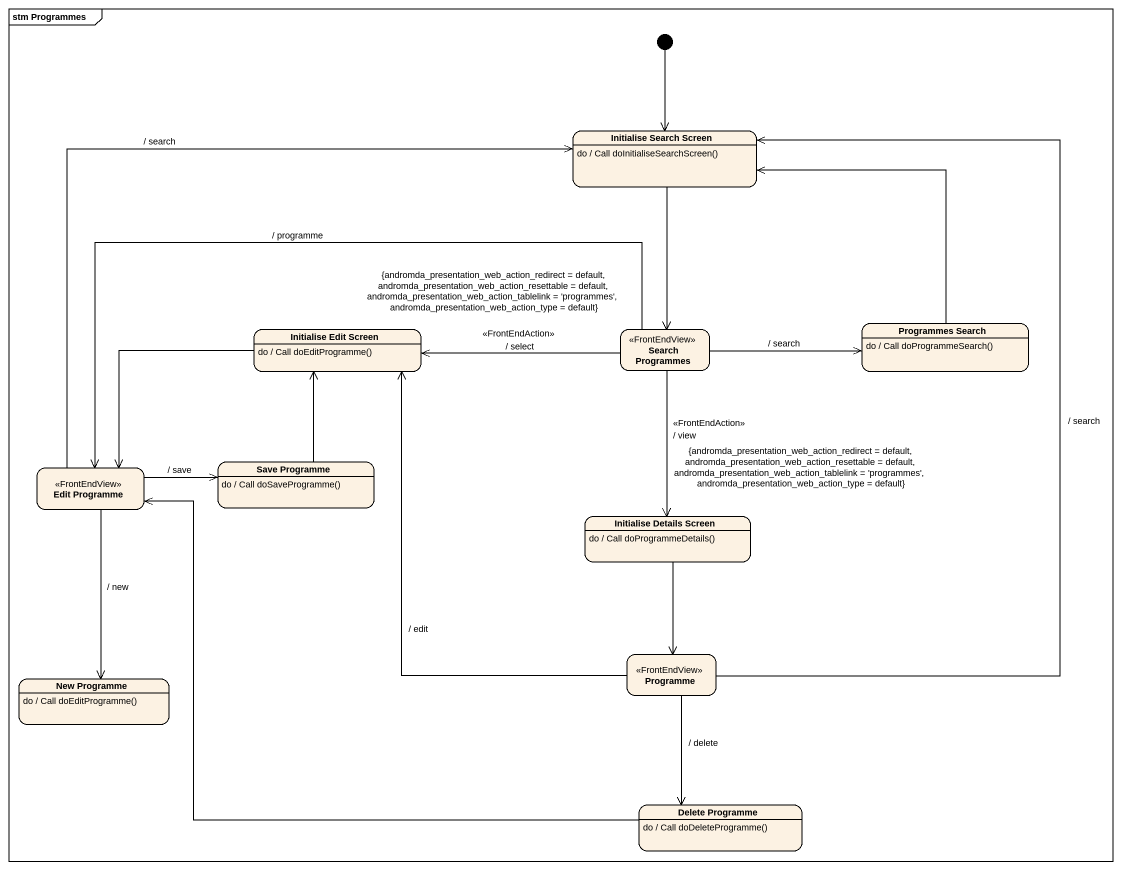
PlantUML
@startuml
mainframe stm Programmes
hide empty description
state "Initialise Search Screen" as Initialise_Search_Screen
Initialise_Search_Screen : do / Call doInitialiseSearchScreen()
state "Initialise Edit Screen" as Initialise_Edit_Screen
Initialise_Edit_Screen : do / Call doEditProgramme()
state "Search Programmes" as Search_Programmes <<FrontEndView>>
state "Programmes Search" as Programmes_Search
Programmes_Search : do / Call doProgrammeSearch()
state "Edit Programme" as Edit_Programme <<FrontEndView>>
state "Save Programme" as Save_Programme
Save_Programme : do / Call doSaveProgramme()
state "Initialise Details Screen" as Initialise_Details_Screen
Initialise_Details_Screen : do / Call doProgrammeDetails()
state Programme <<FrontEndView>>
state "New Programme" as New_Programme
New_Programme : do / Call doEditProgramme()
state "Delete Programme" as Delete_Programme
Delete_Programme : do / Call doDeleteProgramme()
[*] --> Initialise_Search_Screen
Initialise_Search_Screen --> Search_Programmes
Initialise_Edit_Screen -left-> Edit_Programme
Search_Programmes -left-> Initialise_Edit_Screen : {andromda_presentation_web_action_redirect = default, andromda_presentation_web_action_resettable = default, andromda_presentation_web_action_tablelink = 'programmes', andromda_presentation_web_action_type = default}\n<<FrontEndAction>>\n/ select
Search_Programmes -right-> Programmes_Search : / search
Search_Programmes -left-> Edit_Programme : / programme
Search_Programmes --> Initialise_Details_Screen : <<FrontEndAction>>\n/ view\n{andromda_presentation_web_action_redirect = default, andromda_presentation_web_action_resettable = default, andromda_presentation_web_action_tablelink = 'programmes', andromda_presentation_web_action_type = default}
Programmes_Search -up-> Initialise_Search_Screen
Edit_Programme -right-> Initialise_Search_Screen : / search
Edit_Programme -right-> Save_Programme : / save
Edit_Programme --> New_Programme : / new
Save_Programme -up-> Initialise_Edit_Screen
Initialise_Details_Screen --> Programme
Programme -up-> Initialise_Search_Screen : / search
Programme -up-> Initialise_Edit_Screen : / edit
Programme --> Delete_Programme : / delete
Delete_Programme -left-> Edit_Programme
@enduml
